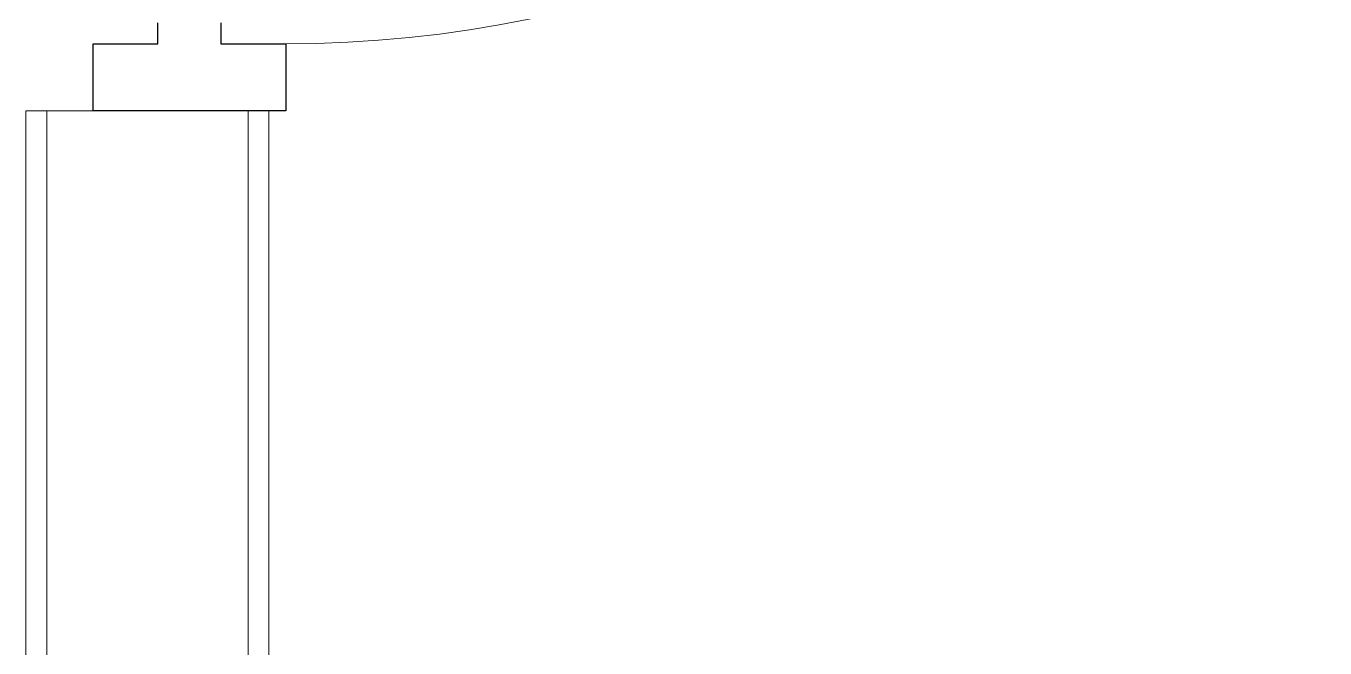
# Model space of a CAD drawing. Header units: inches. Extents: x -4101 to -1777, y 9773 to 12272.
# Drawn here: x -3010.95 to -2972.19, y 11939.99 to 11958.53 of the extents above; entities that cross this region are included whole.
import ezdxf

# ---------------------------------------------------------------- set-up
doc = ezdxf.new("R2010")
doc.units = ezdxf.units.IN
doc.header["$MEASUREMENT"] = 0
for name, color, linetype, lineweight in [('0-1', 7, 'Continuous', 5), ('0-2', 8, 'Continuous', 9), ('A-DOOR-2', 7, 'Continuous', 9), ('A-DOOR-FRAM-1', 10, 'Continuous', 30), ('A-WALL-1', 250, 'Continuous', 18), ('I-WALL-1', 7, 'Continuous', 9)]:
    doc.layers.add(name, color=color, linetype=linetype, lineweight=lineweight)

# ---------------------------------------------------------------- blocks, each defined once
blk = doc.blocks.new('HOLLOW METAL - HM - METAL LEAF - 3-0 x 7-0-2402967-BACKGROUND - BASEMENT')
at = {"layer": 'A-DOOR-2'}
blk.add_arc((18, -4.375), 36, 180, 270, dxfattribs=at)
at = {"layer": 'A-DOOR-FRAM-1'}
for p, q in [((-20, 1.375), (-18, 1.375)), ((-20, -4.375), (-20, 1.375)), ((-18, 1.375), (-18, -0.5625)), ((-18, -0.5625), (-17.375, -0.5625)), ((-18, -2.4375), (-18, -4.375)), ((-17.375, -2.4375), (-18, -2.4375)), ((-18, -4.375), (-20, -4.375))]:
    blk.add_line(p, q, dxfattribs=at)
blk = doc.blocks.new('CTR - 1st Phase - Common Walls_rvt-1-BACKGROUND - BASEMENT')
at = {"layer": 'A-WALL-1'}
for p, q in [((-3010.324, 11848.939), (-3010.324, 11956.002)), ((-3004.324, 11848.939), (-3004.324, 11956.002))]:
    blk.add_line(p, q, dxfattribs=at)
at = {"layer": 'I-WALL-1'}
for p, q in [((-3010.949, 11956.002), (-3010.949, 11849.564)), ((-3008.949, 11956.002), (-3010.949, 11956.002)), ((-3003.699, 11849.564), (-3003.699, 11956.002))]:
    blk.add_line(p, q, dxfattribs=at)
at = {"layer": '0-2', "rotation": 90}
blk.add_blockref('HOLLOW METAL - HM - METAL LEAF - 3-0 x 7-0-2402967-BACKGROUND - BASEMENT', (-3007.574, 11976.002), dxfattribs=at)

msp = doc.modelspace()

# ---------------------------------------------------------------- block references
at = {"layer": '0-1'}
msp.add_blockref('CTR - 1st Phase - Common Walls_rvt-1-BACKGROUND - BASEMENT', (0, 0), dxfattribs=at)

doc.saveas('drawing.dxf')
